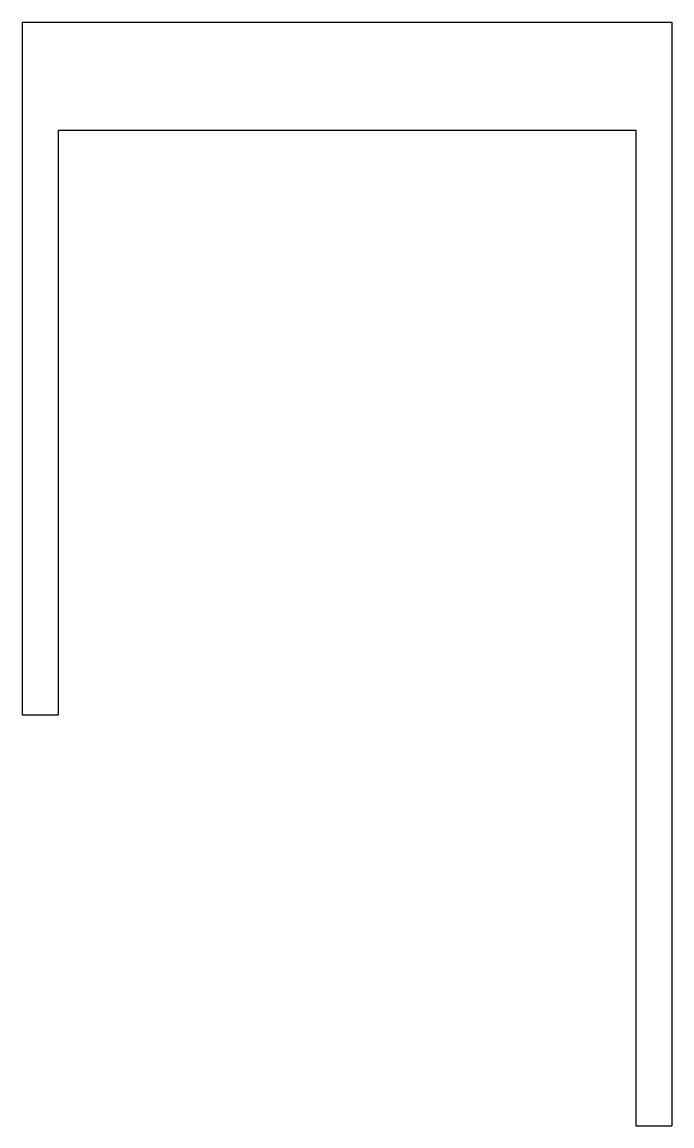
# Model space of a CAD drawing. Header units: millimetres. Extents: x 0 to 45, y 0 to 76.5.
import ezdxf

# ---------------------------------------------------------------- set-up
doc = ezdxf.new("R2010")
doc.units = ezdxf.units.MM

msp = doc.modelspace()

# ---------------------------------------------------------------- linework, layer by layer
for p, q in [((0, 76.5), (45, 76.5)), ((0, 76.5), (0, 28.5)), ((45, 76.5), (45, 0)), ((2.5, 69), (2.5, 28.5)), ((2.5, 69), (42.5, 69)), ((42.5, 69), (42.5, 0)), ((0, 28.5), (2.5, 28.5)), ((42.5, 0), (45, 0))]:
    msp.add_line(p, q)

doc.saveas('drawing.dxf')
